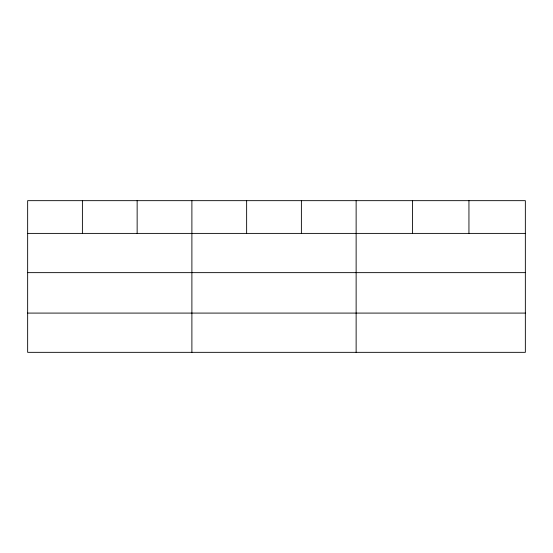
<?xml version="1.0" encoding="UTF-8"?>
<svg xmlns="http://www.w3.org/2000/svg" width="553" height="553" viewBox="0 0 553 553"><rect width="100%" height="100%" fill="white"/><g stroke="black" fill="none" stroke-linecap="round" stroke-linejoin="round"><path stroke-width="0.83" d="M525.35 272.643L525.35 200.663L27.65 200.663L27.65 352.337L525.35 352.337L525.35 272.643L27.65 272.643M27.65 233.394L525.35 233.394M27.65 313.088L525.35 313.088M468.944 200.663L468.944 233.394M412.538 200.663L412.538 233.394M356.132 200.663L356.132 352.337M301.385 200.663L301.385 233.394M246.638 200.663L246.638 233.394M191.891 200.663L191.891 352.337M137.144 200.663L137.144 233.394M82.397 200.663L82.397 233.394"/></g></svg>
